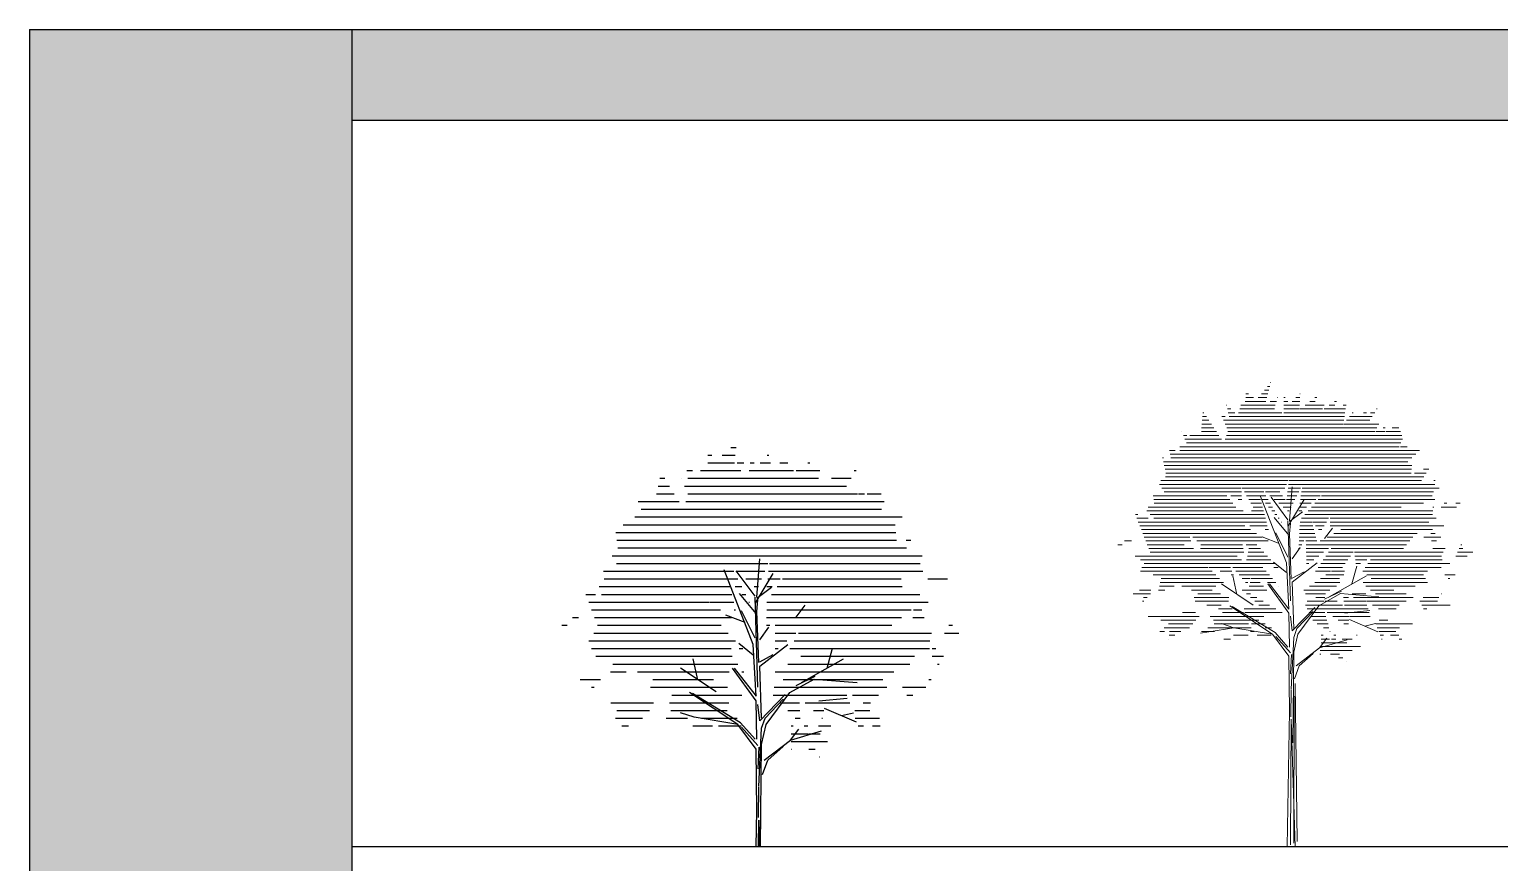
# Model space of a CAD drawing. Header units: millimetres. Extents: x 13268 to 164478, y 289082 to 363688.
# Drawn here: x 13268 to 47282, y 344414 to 363688 of the extents above; entities that cross this region are included whole.
import ezdxf

# ---------------------------------------------------------------- set-up
doc = ezdxf.new("R2010")
doc.units = ezdxf.units.MM
doc.layers.add('www.cad-blocks.net', color=7, linetype='Continuous')

# ---------------------------------------------------------------- blocks, each defined once
blk = doc.blocks.new('A$C36893FD3')
at = {"lineweight": 0}
for p, q in [((2825, 8797), (2912, 8797)), ((2885, 8870), (2930, 8870)), ((2944, 8942), (2949, 8942)), ((2094, 8506), (2101, 8506)), ((2371, 8506), (3034, 8506)), ((2452, 8579), (2855, 8579)), ((2468, 8724), (2518, 8724)), ((2468, 8652), (2613, 8652)), ((2706, 8652), (2874, 8652)), ((2766, 8724), (2893, 8724)), ((2935, 8579), (3055, 8579)), ((3071, 8652), (3076, 8652)), ((3201, 8652), (3225, 8652)), ((3201, 8579), (3276, 8579)), ((3201, 8506), (3502, 8506)), ((3360, 8579), (3506, 8579)), ((3433, 8652), (3510, 8652)), ((3506, 8724), (3513, 8724)), ((3608, 8506), (3978, 8506)), ((3701, 8579), (3806, 8579)), ((3794, 8652), (3836, 8652)), ((4076, 8506), (4183, 8506)), ((4173, 8579), (4213, 8579)), ((4343, 8506), (4400, 8506)), ((1632, 8288), (1707, 8288)), ((1638, 8361), (1659, 8361)), ((2006, 8288), (2067, 8288)), ((2110, 8434), (2179, 8434)), ((2127, 8361), (2257, 8361)), ((2143, 8288), (4367, 8288)), ((2327, 8361), (3163, 8361)), ((2349, 8434), (3018, 8434)), ((3201, 8434), (3499, 8434)), ((3201, 8361), (4378, 8361)), ((3515, 8434), (3942, 8434)), ((3979, 8434), (4389, 8434)), ((4465, 8288), (4904, 8288)), ((4519, 8361), (4533, 8361)), ((4735, 8361), (4796, 8361)), ((4868, 8361), (4952, 8361)), ((4984, 8434), (5001, 8434)), ((1234, 7997), (1235, 7997)), ((1610, 7997), (1901, 7997)), ((1615, 8070), (1852, 8070)), ((1621, 8143), (1804, 8143)), ((1627, 8216), (1755, 8216)), ((2037, 8216), (4356, 8216)), ((2069, 8143), (4344, 8143)), ((2100, 8070), (4994, 8070)), ((2118, 7997), (4958, 7997)), ((4356, 8143), (5030, 8143)), ((4410, 8216), (4856, 8216)), ((4978, 7997), (5153, 7997)), ((5112, 8070), (5153, 8070)), ((5175, 7997), (5446, 7997)), ((5285, 8070), (5416, 8070)), ((1191, 7707), (5421, 7707)), ((1263, 7925), (1328, 7925)), ((1292, 7852), (1997, 7852)), ((1321, 7779), (5454, 7779)), ((1386, 7925), (1949, 7925)), ((2070, 7852), (5487, 7852)), ((2094, 7925), (5476, 7925)), ((5446, 7707), (5575, 7707)), ((861, 7489), (881, 7489)), ((877, 7416), (5588, 7416)), ((995, 7634), (1102, 7634)), ((1007, 7561), (5742, 7561)), ((1019, 7489), (5665, 7489)), ((1197, 7634), (5818, 7634)), ((893, 7343), (5666, 7343)), ((909, 7271), (5661, 7271)), ((920, 7125), (5900, 7125)), ((924, 7198), (5655, 7198)), ((5719, 7198), (5946, 7198)), ((5893, 7271), (5992, 7271)), ((802, 6980), (3249, 6980)), ((829, 7053), (3280, 7053)), ((848, 6907), (2376, 6907)), ((893, 6834), (2380, 6834)), ((2399, 6907), (3218, 6907)), ((2440, 6834), (2812, 6834)), ((2844, 6834), (3125, 6834)), ((3272, 6834), (3486, 6834)), ((3282, 6907), (3522, 6907)), ((3291, 6980), (3559, 6980)), ((3301, 7053), (5853, 7053)), ((3311, 6280), (3358, 6936)), ((3540, 6834), (6082, 6834)), ((3550, 6907), (6195, 6907)), ((3560, 6980), (6110, 6980)), ((6088, 7053), (6120, 7053)), ((586, 6544), (2275, 6544)), ((680, 6762), (2098, 6762)), ((690, 6689), (2157, 6689)), ((700, 6616), (2216, 6616)), ((2175, 6762), (2384, 6762)), ((2321, 6689), (2388, 6689)), ((2481, 6762), (2854, 6762)), ((2522, 6689), (2748, 6689)), ((2564, 6616), (2767, 6616)), ((2605, 6544), (2786, 6544)), ((3248, 5467), (2748, 6749)), ((2783, 6689), (2897, 6689)), ((2844, 6616), (2939, 6616)), ((2906, 6544), (2982, 6544)), ((2930, 6762), (3175, 6762)), ((3279, 6295), (2952, 6733)), ((3015, 6689), (3225, 6689)), ((3101, 6616), (3377, 6616)), ((3187, 6544), (3341, 6544)), ((3253, 6689), (3413, 6689)), ((3262, 6762), (3450, 6762)), ((3279, 6171), (3591, 6686)), ((3500, 6544), (3634, 6544)), ((3510, 6616), (3724, 6616)), ((3520, 6689), (3813, 6689)), ((3530, 6762), (3902, 6762)), ((3733, 6544), (5460, 6544)), ((3797, 6616), (5895, 6616)), ((3861, 6689), (6112, 6689)), ((3925, 6762), (6059, 6762)), ((6073, 6544), (6090, 6544)), ((6233, 6544), (6526, 6544)), ((6288, 6616), (6340, 6616)), ((6515, 6616), (6598, 6616)), ((337, 6398), (387, 6398)), ((365, 6326), (584, 6326)), ((394, 6253), (2862, 6253)), ((556, 6471), (2413, 6471)), ((624, 6398), (2824, 6398)), ((692, 6326), (2843, 6326)), ((2578, 6471), (2805, 6471)), ((2967, 6471), (3025, 6471)), ((3295, 5999), (3014, 6343)), ((3028, 6398), (3067, 6398)), ((3090, 6326), (3110, 6326)), ((3151, 6253), (3152, 6253)), ((3272, 6471), (3304, 6471)), ((3326, 4734), (3279, 6280)), ((3311, 6264), (3560, 6452)), ((3489, 6471), (3545, 6471)), ((3512, 6253), (3739, 6253)), ((3540, 6326), (4062, 6326)), ((3604, 6398), (6066, 6398)), ((3669, 6471), (6074, 6471)), ((3753, 6253), (4019, 6253)), ((4091, 6326), (6138, 6326)), ((4091, 6253), (5992, 6253)), ((423, 6180), (2447, 6180)), ((452, 6108), (2559, 6108)), ((480, 6035), (1362, 6035)), ((509, 5962), (1384, 5962)), ((1370, 6035), (2672, 6035)), ((1447, 5962), (2784, 5962)), ((2543, 6180), (2881, 6180)), ((3108, 5843), (2780, 5967)), ((2842, 6108), (2901, 6108)), ((3279, 5577), (3045, 6046)), ((3311, 6030), (3326, 6233)), ((3342, 5155), (3311, 6030)), ((3497, 5962), (3620, 5962)), ((3500, 6035), (3796, 6035)), ((3504, 6108), (3777, 6108)), ((3508, 6180), (3758, 6180)), ((3623, 5962), (3815, 5962)), ((3811, 6180), (3975, 6180)), ((3868, 6108), (3932, 6108)), ((3982, 5936), (4138, 6139)), ((4032, 5962), (5689, 5962)), ((4091, 6180), (6282, 6180)), ((4165, 6035), (5767, 6035)), ((4298, 6108), (6066, 6108)), ((5898, 5962), (6229, 5962)), ((6031, 6035), (6114, 6035)), ((0, 5817), (85, 5817)), ((129, 5889), (263, 5889)), ((538, 5889), (1407, 5889)), ((567, 5817), (1280, 5817)), ((596, 5744), (1458, 5744)), ((624, 5671), (2430, 5671)), ((1524, 5889), (2389, 5889)), ((1590, 5744), (2416, 5744)), ((1602, 5817), (2403, 5817)), ((2390, 5889), (2896, 5889)), ((2471, 5817), (2680, 5817)), ((2511, 5671), (2816, 5671)), ((2526, 5744), (2748, 5744)), ((3358, 5546), (3514, 5764)), ((3485, 5744), (3511, 5744)), ((3489, 5817), (3548, 5817)), ((3493, 5889), (3584, 5889)), ((3625, 5889), (3834, 5889)), ((3627, 5817), (4156, 5817)), ((3629, 5744), (4061, 5744)), ((3631, 5671), (3966, 5671)), ((3899, 5889), (5627, 5889)), ((4061, 5671), (4538, 5671)), ((4112, 5744), (5504, 5744)), ((4162, 5817), (5565, 5817)), ((4563, 5671), (6274, 5671)), ((6043, 5889), (6142, 5889)), ((6071, 5744), (6308, 5744)), ((6546, 5671), (6841, 5671)), ((6578, 5744), (6651, 5744)), ((6610, 5817), (6629, 5817)), ((330, 5599), (2300, 5599)), ((433, 5526), (2383, 5526)), ((507, 5453), (2145, 5453)), ((2151, 5453), (2466, 5453)), ((2468, 5453), (3019, 5453)), ((2482, 5526), (2951, 5526)), ((2497, 5599), (2883, 5599)), ((3248, 5280), (2998, 5483)), ((3295, 4577), (3248, 5467)), ((3358, 5093), (3842, 5467)), ((3634, 5599), (3871, 5599)), ((3636, 5526), (3776, 5526)), ((3638, 5453), (3681, 5453)), ((3910, 5453), (4384, 5453)), ((3960, 5526), (4435, 5526)), ((4011, 5599), (4487, 5599)), ((4513, 5062), (4607, 5405)), ((4571, 5599), (6240, 5599)), ((4578, 5526), (4802, 5526)), ((4586, 5453), (4675, 5453)), ((4818, 5453), (6400, 5453)), ((4871, 5526), (6254, 5526)), ((6514, 5599), (6732, 5599)), ((433, 5308), (1815, 5308)), ((463, 5381), (1743, 5381)), ((679, 5235), (1888, 5235)), ((837, 5163), (1960, 5163)), ((1760, 5381), (2172, 5381)), ((1971, 5308), (2199, 5308)), ((2182, 5235), (2227, 5235)), ((2213, 5381), (2796, 5381)), ((2296, 4858), (2217, 5218)), ((2274, 5308), (2858, 5308)), ((2336, 5235), (2920, 5235)), ((2397, 5163), (2550, 5163)), ((2567, 5163), (2982, 5163)), ((3005, 5381), (3087, 5381)), ((3358, 5171), (3591, 5296)), ((3809, 5308), (4097, 5308)), ((3860, 5381), (4332, 5381)), ((3905, 5163), (4275, 5163)), ((4011, 5235), (4354, 5235)), ((4076, 4811), (4794, 5218)), ((4117, 5308), (4371, 5308)), ((4720, 5308), (5971, 5308)), ((4766, 5381), (6233, 5381)), ((4800, 5235), (5894, 5235)), ((4880, 5163), (5930, 5163)), ((6303, 5235), (6503, 5235)), ((6365, 5163), (6402, 5163)), ((293, 4872), (629, 4872)), ((414, 4944), (636, 4944)), ((780, 4944), (902, 4944)), ((799, 5017), (1084, 5017)), ((818, 5090), (2033, 5090)), ((1230, 5017), (1891, 5017)), ((1419, 4944), (1817, 4944)), ((1544, 4872), (1979, 4872)), ((2608, 4655), (1999, 5062)), ((2398, 4944), (2869, 4944)), ((2459, 5090), (2502, 5090)), ((2478, 4872), (2555, 4872)), ((2531, 5017), (2806, 5017)), ((2549, 5090), (2743, 5090)), ((2882, 5090), (3043, 5090)), ((3295, 4499), (2889, 5062)), ((2920, 5062), (3295, 4577)), ((3100, 5017), (3105, 5017)), ((3389, 4202), (3358, 5093)), ((3587, 4944), (4085, 4944)), ((3620, 4872), (4005, 4872)), ((3693, 5017), (4217, 5017)), ((3799, 5090), (4281, 5090)), ((3873, 4640), (4294, 4874)), ((3982, 4765), (4310, 4921)), ((4294, 4874), (5028, 4811)), ((4519, 4872), (4782, 4872)), ((4731, 5090), (5967, 5090)), ((4777, 5017), (5731, 5017)), ((4871, 4944), (5321, 4944)), ((4964, 4872), (5556, 4872)), ((6236, 4872), (6245, 4872)), ((477, 4726), (503, 4726)), ((494, 4799), (566, 4799)), ((1471, 4799), (2141, 4799)), ((1490, 4726), (2135, 4726)), ((1714, 4654), (1988, 4654)), ((1937, 4581), (2206, 4581)), ((2983, 4093), (2155, 4640)), ((3029, 4124), (2202, 4624)), ((2434, 4581), (3043, 4581)), ((2558, 4799), (2677, 4799)), ((2638, 4726), (2799, 4726)), ((2717, 4654), (2921, 4654)), ((3358, 4155), (3795, 4609)), ((3467, 4093), (3873, 4640)), ((3616, 4654), (4331, 4654)), ((3652, 4726), (3969, 4726)), ((3652, 4581), (4822, 4581)), ((3817, 4799), (3987, 4799)), ((3992, 4726), (4229, 4726)), ((4349, 4799), (4445, 4799)), ((4359, 4726), (4780, 4726)), ((4369, 4654), (4801, 4654)), ((4373, 4499), (4856, 4546)), ((4540, 4799), (5694, 4799)), ((4790, 4726), (5559, 4726)), ((4907, 4654), (5424, 4654)), ((5025, 4581), (5368, 4581)), ((5820, 4726), (6161, 4726)), ((5857, 4654), (6403, 4654)), ((5885, 4799), (6188, 4799)), ((5893, 4581), (5955, 4581)), ((582, 4436), (1568, 4436)), ((827, 4363), (1505, 4363)), ((975, 4290), (1443, 4290)), ((1246, 4508), (1496, 4508)), ((1781, 4436), (2814, 4436)), ((1845, 4363), (2719, 4363)), ((1854, 4290), (2516, 4290)), ((2233, 4218), (1999, 4296)), ((2019, 4508), (2424, 4508)), ((2450, 4508), (3165, 4508)), ((2577, 4290), (2839, 4290)), ((3311, 3843), (3295, 4499)), ((3358, 4155), (3326, 4437)), ((3451, 4202), (3763, 4530)), ((3689, 4508), (3992, 4508)), ((3725, 4436), (4012, 4436)), ((3761, 4363), (4031, 4363)), ((3841, 4290), (4051, 4290)), ((4037, 4508), (4843, 4508)), ((4142, 4436), (4466, 4436)), ((4247, 4363), (4455, 4363)), ((4353, 4290), (4444, 4290)), ((4466, 4374), (5013, 4140)), ((4481, 4436), (4864, 4436)), ((4763, 4249), (4966, 4296)), ((4971, 4290), (5680, 4290)), ((5039, 4363), (5207, 4363)), ((810, 4145), (898, 4145)), ((893, 4218), (1327, 4218)), ((984, 3999), (984, 3999)), ((990, 4072), (1098, 4072)), ((996, 4145), (1213, 4145)), ((1327, 4218), (1381, 4218)), ((2233, 4218), (1593, 4109)), ((1611, 4145), (1861, 4145)), ((1732, 4218), (2572, 4218)), ((2041, 3999), (2172, 3999)), ((2231, 4072), (2509, 4072)), ((2983, 4093), (2233, 4218)), ((2559, 4145), (2628, 4145)), ((2685, 4072), (2956, 4072)), ((2838, 4218), (2959, 4218)), ((3295, 3671), (2983, 4093)), ((3279, 3843), (3029, 4124)), ((3326, 3734), (3045, 4046)), ((3342, 3031), (3389, 4030)), ((3389, 4030), (3451, 4202)), ((3389, 3749), (3467, 4093)), ((3888, 3827), (4029, 4015)), ((3888, 3827), (4419, 3983)), ((3920, 4072), (3955, 4072)), ((3920, 3999), (4080, 3999)), ((3962, 4218), (4070, 4218)), ((4083, 4145), (4090, 4145)), ((4117, 3999), (4201, 3999)), ((4160, 4072), (4201, 4072)), ((4322, 3999), (4516, 3999)), ((4602, 4072), (4615, 4072)), ((4999, 4218), (5431, 4218)), ((5028, 4145), (5358, 4145)), ((5056, 4072), (5120, 4072)), ((5084, 3999), (5096, 3999)), ((5257, 4072), (5415, 4072)), ((5425, 3999), (5472, 3999)), ((3329, 3330), (3348, 3704)), ((3373, 2000), (3389, 3749)), ((3435, 3484), (3888, 3827)), ((3498, 3484), (3763, 3718)), ((3891, 3709), (3915, 3709)), ((3901, 3781), (4515, 3781)), ((3911, 3854), (4678, 3854)), ((3920, 3927), (4417, 3927)), ((4099, 3709), (4272, 3709)), ((3311, 2609), (3295, 3671)), ((3404, 3234), (3498, 3484)), ((4250, 3636), (4337, 3636)), ((4400, 3563), (4402, 3563)), ((3455, 96), (3416, 3142)), ((3335, 2498), (3342, 3017)), ((3393, 65), (3398, 2897)), ((3264, 0), (3311, 2609)), ((3326, 31), (3342, 2453)), ((3342, 2453), (3420, 0))]:
    blk.add_line(p, q, dxfattribs=at)
blk = doc.blocks.new('A$C64980DB9')
at = {"color": 0}
for p, q in [((3907, 9233), (4028, 9233)), ((3373, 9054), (3471, 9054)), ((3373, 8875), (3991, 8875)), ((3711, 9054), (4010, 9054)), ((4057, 8875), (4205, 8875)), ((4358, 8875), (4449, 8875)), ((4587, 8875), (4822, 8875)), ((4745, 9054), (4790, 9054)), ((5043, 8875), (5230, 8875)), ((5692, 8875), (5734, 8875)), ((2269, 8517), (2380, 8517)), ((2763, 8517), (2769, 8517)), ((2890, 8696), (3023, 8696)), ((2916, 8517), (5938, 8517)), ((3206, 8696), (4143, 8696)), ((4336, 8696), (4855, 8696)), ((4864, 8696), (5356, 8696)), ((5416, 8696), (5965, 8696)), ((6238, 8517), (6695, 8517)), ((6759, 8696), (6809, 8696)), ((2229, 8338), (2490, 8338)), ((2837, 8338), (6582, 8338)), ((1766, 7980), (2710, 7980)), ((2189, 8159), (2600, 8159)), ((2866, 7980), (7457, 7980)), ((2910, 8159), (6835, 8159)), ((6860, 8159), (7002, 8159)), ((7060, 8159), (7388, 8159)), ((1687, 7622), (7875, 7622)), ((1832, 7801), (7397, 7801)), ((1244, 7264), (7724, 7264)), ((1417, 7443), (7709, 7443)), ((1267, 7085), (7740, 7085)), ((1290, 6906), (7971, 6906)), ((7968, 7085), (8072, 7085)), ((1159, 6727), (8333, 6727)), ((1260, 6548), (4764, 6548)), ((4804, 6548), (8290, 6548)), ((965, 6369), (3978, 6369)), ((975, 6190), (3840, 6190)), ((3849, 6190), (4069, 6190)), ((4055, 6369), (4693, 6369)), ((4252, 6190), (4621, 6190)), ((4763, 6190), (5046, 6190)), ((4783, 6369), (5225, 6369)), ((5104, 6190), (7852, 6190)), ((5231, 6369), (8350, 6369)), ((8462, 6190), (8924, 6190)), ((556, 5832), (776, 5832)), ((863, 6011), (3885, 6011)), ((917, 5832), (3930, 5832)), ((4006, 6011), (4161, 6011)), ((4163, 5832), (4252, 5832)), ((4449, 6011), (4549, 6011)), ((4743, 6011), (4868, 6011)), ((4850, 5832), (8278, 5832)), ((4977, 6011), (7874, 6011)), ((622, 5653), (3411, 5653)), ((688, 5474), (3667, 5474)), ((3432, 5653), (3974, 5653)), ((3985, 5474), (4019, 5474)), ((4321, 5653), (4343, 5653)), ((4739, 5474), (8082, 5474)), ((4744, 5653), (8474, 5653)), ((8134, 5474), (8325, 5474)), ((0, 5116), (118, 5116)), ((241, 5295), (380, 5295)), ((754, 5295), (3924, 5295)), ((821, 5116), (3682, 5116)), ((4730, 5116), (4807, 5116)), ((4735, 5295), (4930, 5295)), ((4930, 5295), (7857, 5295)), ((4930, 5116), (7632, 5116)), ((8120, 5295), (8378, 5295)), ((8954, 5116), (9033, 5116)), ((742, 4937), (3850, 4937)), ((4930, 4937), (5411, 4937)), ((5470, 4937), (8551, 4937)), ((8855, 4937), (9181, 4937)), ((625, 4758), (4019, 4758)), ((685, 4578), (3916, 4578)), ((4101, 4578), (4187, 4578)), ((4930, 4758), (5206, 4758)), ((4930, 4578), (5002, 4578)), ((5274, 4578), (8508, 4578)), ((5372, 4758), (8515, 4758)), ((8563, 4578), (8649, 4578)), ((781, 4399), (3938, 4399)), ((1181, 4220), (4072, 4220)), ((5229, 4220), (8050, 4220)), ((5527, 4399), (8158, 4399)), ((8563, 4399), (8828, 4399)), ((8689, 4220), (8729, 4220)), ((425, 3862), (890, 3862)), ((1124, 4041), (1485, 4041)), ((1747, 4041), (3870, 4041)), ((2100, 3862), (3508, 3862)), ((4160, 4041), (4207, 4041)), ((4930, 4041), (7678, 4041)), ((5116, 3862), (7428, 3862)), ((8489, 3862), (8540, 3862)), ((686, 3683), (743, 3683)), ((2047, 3683), (3834, 3683)), ((2540, 3504), (4160, 3504)), ((4885, 3504), (6592, 3504)), ((4907, 3683), (7520, 3683)), ((6720, 3504), (7328, 3504)), ((7883, 3683), (8420, 3683)), ((7978, 3504), (8122, 3504)), ((1129, 3325), (2118, 3325)), ((1274, 3146), (2030, 3146)), ((2489, 3325), (3862, 3325)), ((2522, 3146), (3827, 3146)), ((5054, 3325), (5494, 3325)), ((5223, 3146), (5505, 3146)), ((5630, 3325), (6663, 3325)), ((5822, 3146), (6057, 3146)), ((6773, 3146), (7127, 3146)), ((6969, 3325), (7137, 3325)), ((1241, 2967), (1862, 2967)), ((1386, 2788), (1537, 2788)), ((2415, 2967), (2904, 2967)), ((3028, 2788), (3482, 2788)), ((3229, 2967), (4055, 2967)), ((3625, 2788), (4144, 2788)), ((5301, 2788), (5352, 2788)), ((5393, 2967), (5515, 2967)), ((5602, 2788), (5688, 2788)), ((5933, 2788), (6221, 2788)), ((6015, 2967), (6026, 2967)), ((6784, 2967), (7346, 2967)), ((6856, 2788), (6976, 2788)), ((7189, 2788), (7362, 2788)), ((5301, 2609), (5707, 2609)), ((5301, 2430), (6146, 2430)), ((5724, 2609), (5975, 2609)), ((5301, 2251), (5315, 2251)), ((5709, 2251), (5859, 2251)), ((5963, 2072), (5966, 2072))]:
    blk.add_line(p, q, dxfattribs=at)
for p, q in [((4512, 5770), (4576, 6654)), ((4428, 4674), (3754, 6402)), ((4470, 5790), (4028, 6380)), ((4470, 5622), (4891, 6317)), ((4491, 5390), (4112, 5854)), ((4512, 5748), (4849, 6001)), ((4470, 4822), (4154, 5454)), ((4533, 3685), (4470, 5770)), ((4512, 5432), (4533, 5706)), ((5417, 5306), (5628, 5580)), ((4238, 5180), (3796, 5348)), ((4554, 4253), (4512, 5432)), ((4576, 4780), (4786, 5074)), ((4428, 4422), (4091, 4696)), ((4491, 3474), (4428, 4674)), ((4576, 4169), (5228, 4674)), ((4576, 4274), (4891, 4443)), ((6133, 4127), (6259, 4590)), ((3565, 3580), (2744, 4127)), ((3144, 3853), (3039, 4338)), ((4491, 3369), (3944, 4127)), ((3986, 4127), (4491, 3474)), ((4618, 2969), (4576, 4169)), ((5544, 3790), (6512, 4338)), ((5270, 3559), (5838, 3874)), ((5417, 3727), (5859, 3938)), ((5838, 3874), (6828, 3790)), ((4070, 2821), (2954, 3559)), ((4133, 2863), (3018, 3537)), ((4576, 2906), (5164, 3517)), ((4702, 2969), (5122, 3411)), ((4722, 2821), (5270, 3559)), ((5944, 3369), (6596, 3432)), ((3060, 2990), (2744, 3095)), ((4512, 2485), (4491, 3369)), ((4576, 2906), (4533, 3285)), ((6070, 3201), (6806, 2885)), ((6470, 3032), (6743, 3095)), ((4070, 2821), (3060, 2990)), ((4491, 2253), (4070, 2821)), ((4470, 2485), (4133, 2863)), ((4533, 2337), (4154, 2759)), ((4554, 1389), (4618, 2737)), ((4618, 2737), (4702, 2969)), ((4618, 2358), (4722, 2821)), ((4680, 2000), (5291, 2463)), ((5291, 2463), (5480, 2717)), ((5291, 2463), (6006, 2674)), ((4512, 821), (4491, 2253)), ((4537, 1793), (4563, 2298)), ((4596, 0), (4618, 2358)), ((4765, 2000), (5122, 2316)), ((4638, 1663), (4765, 2000)), ((4546, 672), (4554, 1371)), ((4497, 2), (4512, 821)), ((4550, 2), (4554, 611)), ((4554, 611), (4574, 2))]:
    blk.add_line(p, q)
blk = doc.blocks.new('format')
at = {"layer": 'www.cad-blocks.net', "true_color": 0x444444}
blk.add_hatch(color=250, dxfattribs=at).paths.add_polyline_path([(13268, 289082), (20726, 289082), (20726, 363688), (13268, 363688)])
at = {"layer": 'www.cad-blocks.net', "true_color": 0x546d8e}
h = blk.add_hatch(color=155, dxfattribs=at)
h.set_gradient(color1=(68, 68, 68), color2=(84, 109, 142), tint=1)
h.paths.add_polyline_path([(20726, 363688), (20726, 361592), (164478, 361592), (164478, 363688)])
at = {"layer": 'www.cad-blocks.net', "color": 250, "true_color": 0x444444}
for p, q in [((13268, 363688), (20726, 363688)), ((13268, 363688), (13268, 289082)), ((20726, 363688), (20726, 289082))]:
    blk.add_line(p, q, dxfattribs=at)
at = {"layer": 'www.cad-blocks.net'}
blk.add_line((20726, 363688), (20726, 289082), dxfattribs=at)
at = {"layer": 'www.cad-blocks.net', "color": 155, "true_color": 0x546d8e}
for p, q in [((20726, 363688), (164478, 363688)), ((20726, 361592), (164478, 361592)), ((20726, 361592), (20726, 290374)), ((20726, 361592), (164478, 361592)), ((20726, 344787), (164478, 344787))]:
    blk.add_line(p, q, dxfattribs=at)

msp = doc.modelspace()

# ---------------------------------------------------------------- block references
for name, p in [('format', (0, 0)), ('A$C64980DB9', (25588, 344787))]:
    msp.add_blockref(name, p)
at = {"xscale": 1.2, "yscale": 1.2, "zscale": 1.2}
msp.add_blockref('A$C36893FD3', (38451, 344787), dxfattribs=at)

doc.saveas('drawing.dxf')
